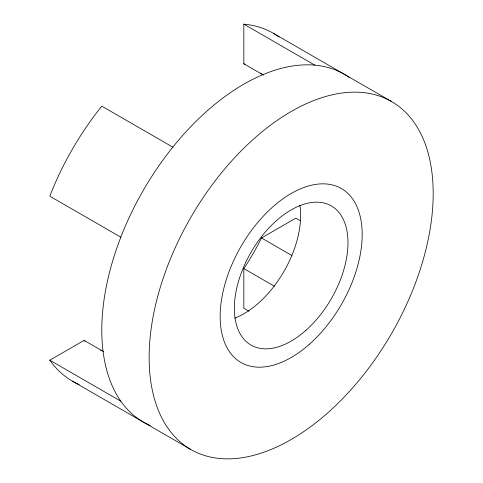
<?xml version="1.0" encoding="UTF-8"?>
<svg xmlns="http://www.w3.org/2000/svg" width="483" height="483" viewBox="0 0 483 483"><rect width="100%" height="100%" fill="white"/><g stroke="black" fill="none" stroke-linecap="round" stroke-linejoin="round"><path stroke-width="0.72" d="M79.2 384.559A200.856 115.968 -60 0 1 49.809 360.191L84.114 340.388L103.767 351.733M249.035 311.215L243.824 308.208L243.824 268.596A160.688 92.772 -60 0 0 261.502 237.968L295.807 218.165L300.245 220.725M273.239 33.23L391.592 101.563A200.856 115.968 -60 0 1 327.921 412.699A200.856 115.968 -60 0 1 153.974 312.266A200.856 115.968 -60 0 1 391.592 101.563M263.476 75.107L243.824 63.762L243.824 24.15L314.838 65.151M172.805 147.146L101.792 106.151A200.856 115.968 -60 0 0 49.809 196.189L120.822 237.189M261.502 237.968L291.937 255.543M243.824 268.596L274.441 286.274M49.809 360.191L120.822 401.192M72.378 381.123L190.737 449.456M299.907 205.36A80.341 46.386 -60 0 1 234.786 318.158M150.213 425.559A200.856 115.968 -60 0 1 142.841 191.147A200.856 115.968 -60 0 1 349.601 77.666M243.824 24.15A200.856 115.968 -60 0 1 279.108 37.04M260.518 73.138A160.688 92.772 -60 0 1 261.502 73.971M101.792 350.598A160.688 92.772 -60 0 1 100.579 350.157M85.099 341.215A160.688 92.772 -60 0 1 84.114 340.388M243.824 63.762A160.688 92.772 -60 0 1 245.038 64.197M309.543 344.107A100.428 57.984 -60 0 0 341.378 188.539A100.428 57.984 -60 0 0 222.572 293.887A100.428 57.984 -60 0 0 309.543 344.107M305.866 330.384A80.341 46.386 -60 0 0 331.338 205.933A80.341 46.386 -60 0 0 236.29 290.211A80.341 46.386 -60 0 0 305.866 330.384"/></g></svg>
